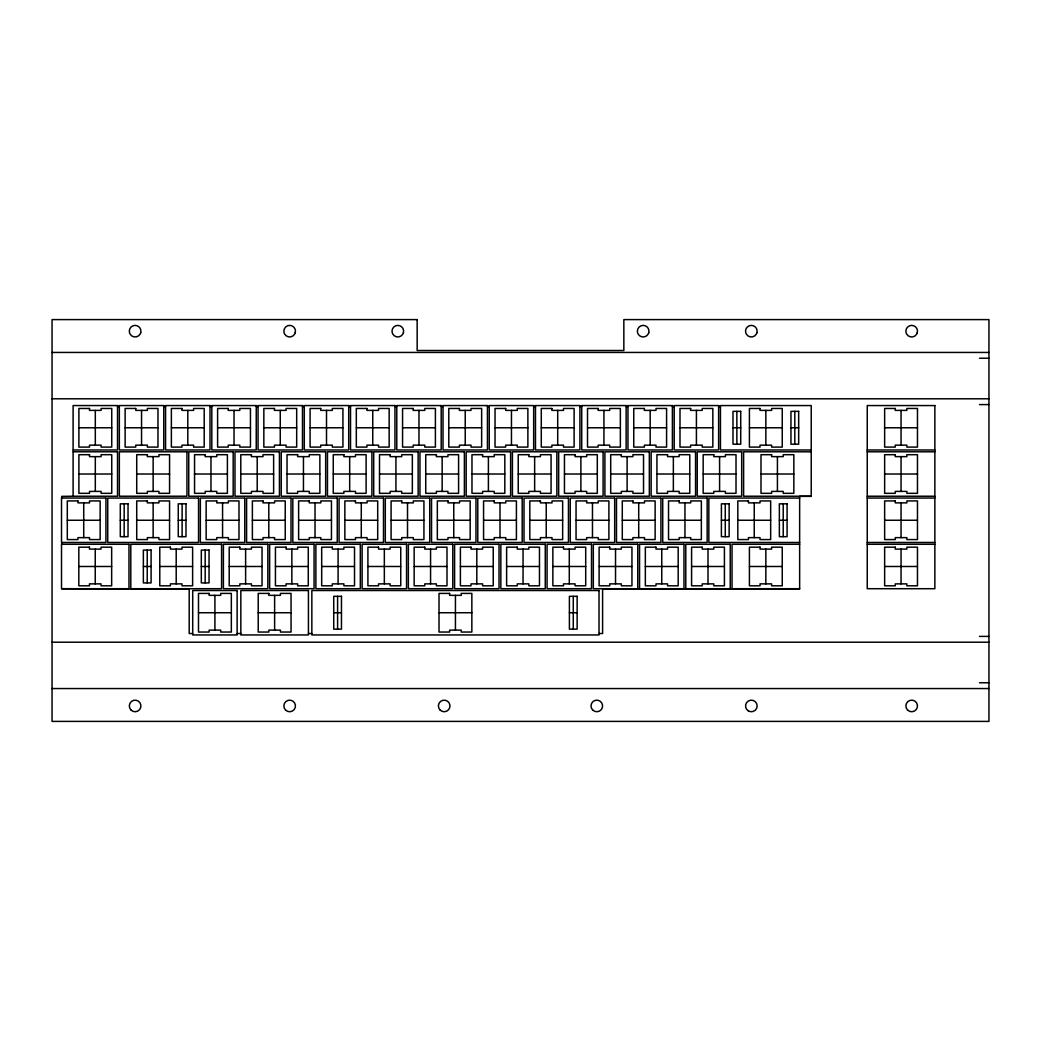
<?xml version="1.0" encoding="UTF-8"?>
<svg xmlns="http://www.w3.org/2000/svg" width="1041" height="1041" viewBox="0 0 1041 1041"><rect width="100%" height="100%" fill="white"/><g stroke="black" fill="none" stroke-linecap="round" stroke-linejoin="round"><path stroke-width="1.5" d="M52.05 352.444L988.95 352.444M979.49 358.234L988.95 358.234M52.05 398.794L988.95 398.794M979.49 404.598L988.95 404.598M117.529 406.524L119.338 406.524M163.762 406.524L165.571 406.524M210.009 406.524L211.817 406.524M256.242 406.524L258.051 406.524M302.489 406.524L304.284 406.524M348.722 406.524L350.531 406.524M394.955 406.524L396.764 406.524M441.202 406.524L443.011 406.524M487.435 406.524L489.244 406.524M533.669 406.524L535.477 406.524M579.915 406.524L581.724 406.524M626.148 406.524L627.957 406.524M672.395 406.524L674.204 406.524M718.628 406.524L720.437 406.524M78.895 427.773L111.738 427.773M125.128 427.773L157.972 427.773M171.375 427.773L204.205 427.773M217.608 427.773L250.452 427.773M263.841 427.773L296.685 427.773M310.088 427.773L342.931 427.773M356.321 427.773L389.165 427.773M402.568 427.773L435.398 427.773M448.801 427.773L481.645 427.773M495.035 427.773L527.878 427.773M541.281 427.773L574.111 427.773M587.514 427.773L620.358 427.773M633.761 427.773L666.591 427.773M679.994 427.773L712.838 427.773M732.994 427.773L740.724 427.773M749.416 427.773L782.246 427.773M790.952 427.773L798.668 427.773M884.642 427.773L917.472 427.773M811.225 449.985L720.437 449.985L720.437 405.561L811.225 405.561L811.225 496.362L799.644 496.362L799.644 589.089L602.596 589.089L602.596 633.527L599.017 633.527M867.244 449.985L934.857 449.985M811.225 451.794L743.612 451.794L743.612 496.232L811.225 496.232M867.244 451.794L934.857 451.794M78.895 474.019L111.738 474.019M136.722 474.019L169.566 474.019M194.55 474.019L227.393 474.019M240.796 474.019L273.627 474.019M287.03 474.019L319.873 474.019M333.263 474.019L366.107 474.019M379.51 474.019L412.34 474.019M425.743 474.019L458.587 474.019M471.976 474.019L504.82 474.019M518.223 474.019L551.066 474.019M564.456 474.019L597.3 474.019M610.703 474.019L643.533 474.019M656.936 474.019L689.78 474.019M703.169 474.019L736.013 474.019M760.997 474.019L793.841 474.019M884.642 474.019L917.472 474.019M867.244 496.232L934.857 496.232M799.644 498.04L708.843 498.04L708.843 542.465L799.644 542.465M867.244 498.04L934.857 498.04M67.301 520.253L100.144 520.253M120.301 520.253L128.03 520.253M136.722 520.253L169.566 520.253M178.258 520.253L185.988 520.253M206.144 520.253L238.988 520.253M252.377 520.253L285.221 520.253M298.624 520.253L331.454 520.253M344.857 520.253L377.701 520.253M391.091 520.253L423.934 520.253M437.337 520.253L470.168 520.253M483.571 520.253L516.414 520.253M529.817 520.253L562.647 520.253M576.05 520.253L608.894 520.253M622.284 520.253L655.127 520.253M668.53 520.253L701.361 520.253M721.4 520.253L729.129 520.253M737.822 520.253L770.665 520.253M779.358 520.253L787.087 520.253M884.642 520.253L917.472 520.253M867.244 542.465L934.857 542.465M799.644 544.274L732.031 544.274L732.031 588.712L799.644 588.712M867.244 544.274L934.857 544.274M78.817 566.486L111.66 566.486M143.359 566.486L151.088 566.486M159.78 566.486L192.624 566.486M201.316 566.486L209.046 566.486M229.202 566.486L262.046 566.486M275.436 566.486L308.279 566.486M321.682 566.486L354.513 566.486M367.915 566.486L400.759 566.486M414.149 566.486L446.992 566.486M460.395 566.486L493.226 566.486M506.629 566.486L539.472 566.486M552.862 566.486L585.706 566.486M599.109 566.486L631.952 566.486M645.342 566.486L678.185 566.486M691.588 566.486L724.419 566.486M749.416 566.486L782.246 566.486M884.642 566.486L917.472 566.486M198.493 612.733L231.336 612.733M258.22 612.733L291.051 612.733M333.732 612.733L341.461 612.733M439.016 612.733L471.846 612.733M569.401 612.733L577.13 612.733M192.702 633.527L189.202 633.527L189.202 589.089L61.705 588.712M237.127 633.527L240.835 633.527M308.435 633.527L311.845 633.527M979.49 636.402L988.95 636.402M52.05 642.206L988.95 642.206M979.49 682.766L988.95 682.766M52.05 688.556L988.95 688.556M901.051 410.388L901.051 445.158M901.051 456.635L901.051 491.404M901.051 502.868L901.051 537.637M901.051 549.101L901.051 583.871M794.803 411.351L794.803 444.195M783.222 503.831L783.222 536.675M777.419 456.635L777.419 491.404M765.838 410.388L765.838 445.158M765.838 549.101L765.838 583.871M754.244 502.868L754.244 537.637M736.859 411.351L736.859 444.195M725.265 503.831L725.265 536.675M719.591 456.635L719.591 491.404M708.01 549.101L708.01 583.871M696.416 410.388L696.416 445.158M684.952 502.868L684.952 537.637M673.358 456.635L673.358 491.404M661.764 549.101L661.764 583.871M650.17 410.388L650.17 445.158M638.706 502.868L638.706 537.637M627.111 456.635L627.111 491.404M615.53 549.101L615.53 583.871M603.936 410.388L603.936 445.158M592.472 502.868L592.472 537.637M580.878 456.635L580.878 491.404M573.266 596.311L573.266 629.154M569.284 549.101L569.284 583.871M557.703 410.388L557.703 445.158M546.226 502.868L546.226 537.637M534.645 456.635L534.645 491.404M523.05 549.101L523.05 583.871M511.456 410.388L511.456 445.158M499.992 502.868L499.992 537.637M488.398 456.635L488.398 491.404M476.817 549.101L476.817 583.871M465.223 410.388L465.223 445.158M455.438 595.348L455.438 630.117M453.759 502.868L453.759 537.637M442.165 456.635L442.165 491.404M430.571 549.101L430.571 583.871M418.976 410.388L418.976 445.158M407.512 502.868L407.512 537.637M395.931 456.635L395.931 491.404M384.337 549.101L384.337 583.871M372.743 410.388L372.743 445.158M361.279 502.868L361.279 537.637M349.685 456.635L349.685 491.404M338.091 549.101L338.091 583.871M337.596 596.311L337.596 629.154M326.51 410.388L326.51 445.158M315.033 502.868L315.033 537.637M303.452 456.635L303.452 491.404M291.857 549.101L291.857 583.871M280.263 410.388L280.263 445.158M274.629 595.348L274.629 630.117M268.799 502.868L268.799 537.637M257.205 456.635L257.205 491.404M245.624 549.101L245.624 583.871M234.03 410.388L234.03 445.158M222.566 502.868L222.566 537.637M214.914 595.348L214.914 630.117M210.972 456.635L210.972 491.404M205.181 550.077L205.181 582.908M187.796 410.388L187.796 445.158M182.123 503.831L182.123 536.675M176.202 549.101L176.202 583.871M153.144 456.622L153.144 491.404M153.144 502.868L153.144 537.637M147.223 550.077L147.223 582.908M141.55 410.388L141.55 445.158M124.165 503.831L124.165 536.675M95.317 410.388L95.317 445.158M95.317 456.635L95.317 491.404M95.238 549.101L95.238 583.871M83.722 502.868L83.722 537.637M73.299 449.985L73.299 451.794M73.299 496.232L61.705 496.362L61.705 498.04M61.705 542.465L61.705 544.274M140.717 332.691L140.132 334.083A5.791 5.791 0 0 1 130.099 334.083L129.513 332.691A5.791 5.791 0 0 1 135.122 325.391A5.791 5.791 0 0 1 140.717 332.691M295.254 332.691L294.668 334.083A5.791 5.791 0 0 1 284.635 334.083L284.063 332.691A5.791 5.791 0 0 1 289.658 325.391A5.791 5.791 0 0 1 295.254 332.691M403.427 332.691L402.854 334.083A5.791 5.791 0 0 1 392.821 334.083L392.236 332.691A5.791 5.791 0 0 1 397.831 325.391A5.791 5.791 0 0 1 403.427 332.691M648.764 332.691L648.179 334.083A5.791 5.791 0 0 1 638.146 334.083L637.573 332.691A5.791 5.791 0 0 1 643.169 325.391A5.791 5.791 0 0 1 648.764 332.691M756.937 332.691L756.365 334.083A5.791 5.791 0 0 1 746.332 334.083L745.746 332.691A5.791 5.791 0 0 1 751.342 325.391A5.791 5.791 0 0 1 756.937 332.691M917.277 332.691L916.705 334.083A5.791 5.791 0 0 1 906.659 334.083L906.086 332.691A5.791 5.791 0 0 1 911.682 325.391A5.791 5.791 0 0 1 917.277 332.691M417.155 319.6L52.05 319.6L52.05 721.4L988.95 721.4L988.95 319.6L623.845 319.6L623.845 350.505L417.155 350.505L417.155 319.6M117.529 405.561L73.104 405.561L73.104 449.985L117.529 449.985L117.529 405.561M163.762 405.561L119.338 405.561L119.338 449.985L163.762 449.985L163.762 405.561M210.009 405.561L165.571 405.561L165.571 449.985L210.009 449.985L210.009 405.561M256.242 405.561L211.817 405.561L211.817 449.985L256.242 449.985L256.242 405.561M302.489 405.561L258.051 405.561L258.051 449.985L302.489 449.985L302.489 405.561M348.722 405.561L304.284 405.561L304.284 449.985L348.722 449.985L348.722 405.561M394.955 405.561L350.531 405.561L350.531 449.985L394.955 449.985L394.955 405.561M441.202 405.561L396.764 405.561L396.764 449.985L441.202 449.985L441.202 405.561M487.435 405.561L443.011 405.561L443.011 449.985L487.435 449.985L487.435 405.561M533.669 405.561L489.244 405.561L489.244 449.985L533.669 449.985L533.669 405.561M579.915 405.561L535.477 405.561L535.477 449.985L579.915 449.985L579.915 405.561M626.148 405.561L581.724 405.561L581.724 449.985L626.148 449.985L626.148 405.561M672.395 405.561L627.957 405.561L627.957 449.985L672.395 449.985L672.395 405.561M718.628 405.561L674.204 405.561L674.204 449.985L718.628 449.985L718.628 405.561M934.857 405.561L867.244 405.561L867.244 588.712L934.857 588.712L934.857 405.561M89.513 408.462L78.895 408.462L78.895 447.096L89.513 447.096L89.513 445.158L101.107 445.158L101.107 447.096L111.738 447.096L111.738 408.462L101.107 408.462L101.107 410.388L89.513 410.388L89.513 408.462M135.759 408.462L125.128 408.462L125.128 447.096L135.759 447.096L135.759 445.158L147.354 445.158L147.354 447.096L157.972 447.096L157.972 408.462L147.354 408.462L147.354 410.388L135.759 410.388L135.759 408.462M181.993 408.462L171.375 408.462L171.375 447.096L181.993 447.096L181.993 445.158L193.587 445.158L193.587 447.096L204.205 447.096L204.205 408.462L193.587 408.462L193.587 410.388L181.993 410.388L181.993 408.462M228.239 408.462L217.608 408.462L217.608 447.096L228.239 447.096L228.239 445.158L239.82 445.158L239.82 447.096L250.452 447.096L250.452 408.462L239.82 408.462L239.82 410.388L228.239 410.388L228.239 408.462M274.473 408.462L263.841 408.462L263.841 447.096L274.473 447.096L274.473 445.158L286.067 445.158L286.067 447.096L296.685 447.096L296.685 408.462L286.067 408.462L286.067 410.388L274.473 410.388L274.473 408.462M320.706 408.462L310.088 408.462L310.088 447.096L320.706 447.096L320.706 445.158L332.3 445.158L332.3 447.096L342.931 447.096L342.931 408.462L332.3 408.462L332.3 410.388L320.706 410.388L320.706 408.462M366.952 408.462L356.321 408.462L356.321 447.096L366.952 447.096L366.952 445.158L378.534 445.158L378.534 447.096L389.165 447.096L389.165 408.462L378.534 408.462L378.534 410.388L366.952 410.388L366.952 408.462M413.186 408.462L402.568 408.462L402.568 447.096L413.186 447.096L413.186 445.158L424.78 445.158L424.78 447.096L435.398 447.096L435.398 408.462L424.78 408.462L424.78 410.388L413.186 410.388L413.186 408.462M459.419 408.462L448.801 408.462L448.801 447.096L459.419 447.096L459.419 445.158L471.013 445.158L471.013 447.096L481.645 447.096L481.645 408.462L471.013 408.462L471.013 410.388L459.419 410.388L459.419 408.462M505.666 408.462L495.035 408.462L495.035 447.096L505.666 447.096L505.666 445.158L517.26 445.158L517.26 447.096L527.878 447.096L527.878 408.462L517.26 408.462L517.26 410.388L505.666 410.388L505.666 408.462M551.899 408.462L541.281 408.462L541.281 447.096L551.899 447.096L551.899 445.158L563.493 445.158L563.493 447.096L574.111 447.096L574.111 408.462L563.493 408.462L563.493 410.388L551.899 410.388L551.899 408.462M598.146 408.462L587.514 408.462L587.514 447.096L598.146 447.096L598.146 445.158L609.727 445.158L609.727 447.096L620.358 447.096L620.358 408.462L609.727 408.462L609.727 410.388L598.146 410.388L598.146 408.462M644.379 408.462L633.761 408.462L633.761 447.096L644.379 447.096L644.379 445.158L655.973 445.158L655.973 447.096L666.591 447.096L666.591 408.462L655.973 408.462L655.973 410.388L644.379 410.388L644.379 408.462M690.612 408.462L679.994 408.462L679.994 447.096L690.612 447.096L690.612 445.158L702.207 445.158L702.207 447.096L712.838 447.096L712.838 408.462L702.207 408.462L702.207 410.388L690.612 410.388L690.612 408.462M760.034 408.462L749.416 408.462L749.416 447.096L760.034 447.096L760.034 445.158L771.628 445.158L771.628 447.096L782.246 447.096L782.246 408.462L771.628 408.462L771.628 410.388L760.034 410.388L760.034 408.462M895.26 408.462L884.642 408.462L884.642 447.096L895.26 447.096L895.26 445.158L906.854 445.158L906.854 447.096L917.472 447.096L917.472 408.462L906.854 408.462L906.854 410.388L895.26 410.388L895.26 408.462M740.724 411.351L732.994 411.351L732.994 444.195L740.724 444.195L740.724 411.351M798.668 411.351L790.952 411.351L790.952 444.195L798.668 444.195L798.668 411.351M117.529 451.794L73.104 451.794L73.104 496.232L117.529 496.232L117.529 451.794M186.951 451.794L119.338 451.794L119.338 496.232L186.951 496.232L186.951 451.794M233.184 451.794L188.759 451.794L188.759 496.232L233.184 496.232L233.184 451.794M279.43 451.794L234.993 451.794L234.993 496.232L279.43 496.232L279.43 451.794M325.664 451.794L281.239 451.794L281.239 496.232L325.664 496.232L325.664 451.794M371.897 451.794L327.473 451.794L327.473 496.232L371.897 496.232L371.897 451.794M418.144 451.794L373.706 451.794L373.706 496.232L418.144 496.232L418.144 451.794M464.377 451.794L419.952 451.794L419.952 496.232L464.377 496.232L464.377 451.794M510.624 451.794L466.186 451.794L466.186 496.232L510.624 496.232L510.624 451.794M556.857 451.794L512.419 451.794L512.419 496.232L556.857 496.232L556.857 451.794M603.09 451.794L558.666 451.794L558.666 496.232L603.09 496.232L603.09 451.794M649.337 451.794L604.899 451.794L604.899 496.232L649.337 496.232L649.337 451.794M695.57 451.794L651.145 451.794L651.145 496.232L695.57 496.232L695.57 451.794M741.686 451.794L697.262 451.794L697.262 496.232L741.686 496.232L741.686 451.794M89.513 454.696L78.895 454.696L78.895 493.33L89.513 493.33L89.513 491.404L101.107 491.404L101.107 493.33L111.738 493.33L111.738 454.696L101.107 454.696L101.107 456.635L89.513 456.635L89.513 454.696M147.354 454.696L136.722 454.696L136.722 493.33L147.354 493.33L147.354 491.404L158.935 491.404L158.935 493.33L169.566 493.33L169.566 454.696L158.935 454.696L158.935 456.622L147.354 456.622L147.354 454.696M205.181 454.696L194.55 454.696L194.55 493.33L205.181 493.33L205.181 491.404L216.762 491.404L216.762 493.33L227.393 493.33L227.393 454.696L216.762 454.696L216.762 456.635L205.181 456.635L205.181 454.696M251.415 454.696L240.796 454.696L240.796 493.33L251.415 493.33L251.415 491.404L263.009 491.404L263.009 493.33L273.627 493.33L273.627 454.696L263.009 454.696L263.009 456.635L251.415 456.635L251.415 454.696M297.648 454.696L287.03 454.696L287.03 493.33L297.648 493.33L297.648 491.404L309.242 491.404L309.242 493.33L319.873 493.33L319.873 454.696L309.242 454.696L309.242 456.635L297.648 456.635L297.648 454.696M343.894 454.696L333.263 454.696L333.263 493.33L343.894 493.33L343.894 491.404L355.475 491.404L355.475 493.33L366.107 493.33L366.107 454.696L355.475 454.696L355.475 456.635L343.894 456.635L343.894 454.696M390.128 454.696L379.51 454.696L379.51 493.33L390.128 493.33L390.128 491.404L401.722 491.404L401.722 493.33L412.34 493.33L412.34 454.696L401.722 454.696L401.722 456.635L390.128 456.635L390.128 454.696M436.374 454.696L425.743 454.696L425.743 493.33L436.374 493.33L436.374 491.404L447.955 491.404L447.955 493.33L458.587 493.33L458.587 454.696L447.955 454.696L447.955 456.635L436.374 456.635L436.374 454.696M482.608 454.696L471.976 454.696L471.976 493.33L482.608 493.33L482.608 491.404L494.202 491.404L494.202 493.33L504.82 493.33L504.82 454.696L494.202 454.696L494.202 456.635L482.608 456.635L482.608 454.696M528.841 454.696L518.223 454.696L518.223 493.33L528.841 493.33L528.841 491.404L540.435 491.404L540.435 493.33L551.066 493.33L551.066 454.696L540.435 454.696L540.435 456.635L528.841 456.635L528.841 454.696M575.087 454.696L564.456 454.696L564.456 493.33L575.087 493.33L575.087 491.404L586.669 491.404L586.669 493.33L597.3 493.33L597.3 454.696L586.669 454.696L586.669 456.635L575.087 456.635L575.087 454.696M621.321 454.696L610.703 454.696L610.703 493.33L621.321 493.33L621.321 491.404L632.915 491.404L632.915 493.33L643.533 493.33L643.533 454.696L632.915 454.696L632.915 456.635L621.321 456.635L621.321 454.696M667.554 454.696L656.936 454.696L656.936 493.33L667.554 493.33L667.554 491.404L679.148 491.404L679.148 493.33L689.78 493.33L689.78 454.696L679.148 454.696L679.148 456.635L667.554 456.635L667.554 454.696M713.801 454.696L703.169 454.696L703.169 493.33L713.801 493.33L713.801 491.404L725.395 491.404L725.395 493.33L736.013 493.33L736.013 454.696L725.395 454.696L725.395 456.635L713.801 456.635L713.801 454.696M771.628 454.696L760.997 454.696L760.997 493.33L771.628 493.33L771.628 491.404L783.222 491.404L783.222 493.33L793.841 493.33L793.841 454.696L783.222 454.696L783.222 456.635L771.628 456.635L771.628 454.696M895.26 454.696L884.642 454.696L884.642 493.33L895.26 493.33L895.26 491.404L906.854 491.404L906.854 493.33L917.472 493.33L917.472 454.696L906.854 454.696L906.854 456.635L895.26 456.635L895.26 454.696M105.935 498.04L61.51 498.04L61.51 542.465L105.935 542.465L105.935 498.04M198.545 498.04L107.743 498.04L107.743 542.465L198.545 542.465L198.545 498.04M244.778 498.04L200.34 498.04L200.34 542.465L244.778 542.465L244.778 498.04M291.012 498.04L246.587 498.04L246.587 542.465L291.012 542.465L291.012 498.04M337.258 498.04L292.82 498.04L292.82 542.465L337.258 542.465L337.258 498.04M383.491 498.04L339.067 498.04L339.067 542.465L383.491 542.465L383.491 498.04M429.725 498.04L385.3 498.04L385.3 542.465L429.725 542.465L429.725 498.04M475.971 498.04L431.534 498.04L431.534 542.465L475.971 542.465L475.971 498.04M522.205 498.04L477.78 498.04L477.78 542.465L522.205 542.465L522.205 498.04M568.451 498.04L524.013 498.04L524.013 542.465L568.451 542.465L568.451 498.04M614.684 498.04L570.26 498.04L570.26 542.465L614.684 542.465L614.684 498.04M660.918 498.04L616.493 498.04L616.493 542.465L660.918 542.465L660.918 498.04M707.164 498.04L662.727 498.04L662.727 542.465L707.164 542.465L707.164 498.04M77.932 500.929L67.301 500.929L67.301 539.576L77.932 539.576L77.932 537.637L89.513 537.637L89.513 539.576L100.144 539.576L100.144 500.929L89.513 500.929L89.513 502.868L77.932 502.868L77.932 500.929M147.354 500.929L136.722 500.929L136.722 539.576L147.354 539.576L147.354 537.637L158.935 537.637L158.935 539.576L169.566 539.576L169.566 500.929L158.935 500.929L158.935 502.868L147.354 502.868L147.354 500.929M216.762 500.929L206.144 500.929L206.144 539.576L216.762 539.576L216.762 537.637L228.356 537.637L228.356 539.576L238.988 539.576L238.988 500.929L228.356 500.929L228.356 502.868L216.762 502.868L216.762 500.929M263.009 500.929L252.377 500.929L252.377 539.576L263.009 539.576L263.009 537.637L274.59 537.637L274.59 539.576L285.221 539.576L285.221 500.929L274.59 500.929L274.59 502.868L263.009 502.868L263.009 500.929M309.242 500.929L298.624 500.929L298.624 539.576L309.242 539.576L309.242 537.637L320.836 537.637L320.836 539.576L331.454 539.576L331.454 500.929L320.836 500.929L320.836 502.868L309.242 502.868L309.242 500.929M355.475 500.929L344.857 500.929L344.857 539.576L355.475 539.576L355.475 537.637L367.07 537.637L367.07 539.576L377.701 539.576L377.701 500.929L367.07 500.929L367.07 502.868L355.475 502.868L355.475 500.929M401.722 500.929L391.091 500.929L391.091 539.576L401.722 539.576L401.722 537.637L413.316 537.637L413.316 539.576L423.934 539.576L423.934 500.929L413.316 500.929L413.316 502.868L401.722 502.868L401.722 500.929M447.955 500.929L437.337 500.929L437.337 539.576L447.955 539.576L447.955 537.637L459.549 537.637L459.549 539.576L470.168 539.576L470.168 500.929L459.549 500.929L459.549 502.868L447.955 502.868L447.955 500.929M494.202 500.929L483.571 500.929L483.571 539.576L494.202 539.576L494.202 537.637L505.783 537.637L505.783 539.576L516.414 539.576L516.414 500.929L505.783 500.929L505.783 502.868L494.202 502.868L494.202 500.929M540.435 500.929L529.817 500.929L529.817 539.576L540.435 539.576L540.435 537.637L552.029 537.637L552.029 539.576L562.647 539.576L562.647 500.929L552.029 500.929L552.029 502.868L540.435 502.868L540.435 500.929M586.669 500.929L576.05 500.929L576.05 539.576L586.669 539.576L586.669 537.637L598.263 537.637L598.263 539.576L608.894 539.576L608.894 500.929L598.263 500.929L598.263 502.868L586.669 502.868L586.669 500.929M632.915 500.929L622.284 500.929L622.284 539.576L632.915 539.576L632.915 537.637L644.509 537.637L644.509 539.576L655.127 539.576L655.127 500.929L644.509 500.929L644.509 502.868L632.915 502.868L632.915 500.929M679.148 500.929L668.53 500.929L668.53 539.576L679.148 539.576L679.148 537.637L690.743 537.637L690.743 539.576L701.361 539.576L701.361 500.929L690.743 500.929L690.743 502.868L679.148 502.868L679.148 500.929M748.453 500.929L737.822 500.929L737.822 539.576L748.453 539.576L748.453 537.637L760.034 537.637L760.034 539.576L770.665 539.576L770.665 500.929L760.034 500.929L760.034 502.868L748.453 502.868L748.453 500.929M895.26 500.929L884.642 500.929L884.642 539.576L895.26 539.576L895.26 537.637L906.854 537.637L906.854 539.576L917.472 539.576L917.472 500.929L906.854 500.929L906.854 502.868L895.26 502.868L895.26 500.929M128.03 503.831L120.301 503.831L120.301 536.675L128.03 536.675L128.03 503.831M185.988 503.831L178.258 503.831L178.258 536.675L185.988 536.675L185.988 503.831M729.129 503.831L721.4 503.831L721.4 536.675L729.129 536.675L729.129 503.831M787.087 503.831L779.358 503.831L779.358 536.675L787.087 536.675L787.087 503.831M128.98 544.274L61.51 544.274L61.51 588.712L128.98 588.712L128.98 544.274M221.59 544.274L130.802 544.274L130.802 588.712L221.59 588.712L221.59 544.274M267.836 544.274L223.399 544.274L223.399 588.712L267.836 588.712L267.836 544.274M314.07 544.274L269.645 544.274L269.645 588.712L314.07 588.712L314.07 544.274M360.316 544.274L315.878 544.274L315.878 588.712L360.316 588.712L360.316 544.274M406.55 544.274L362.125 544.274L362.125 588.712L406.55 588.712L406.55 544.274M452.783 544.274L408.358 544.274L408.358 588.712L452.783 588.712L452.783 544.274M499.029 544.274L454.592 544.274L454.592 588.712L499.029 588.712L499.029 544.274M545.263 544.274L500.838 544.274L500.838 588.712L545.263 588.712L545.263 544.274M591.509 544.274L547.072 544.274L547.072 588.712L591.509 588.712L591.509 544.274M637.743 544.274L593.318 544.274L593.318 588.712L637.743 588.712L637.743 544.274M683.976 544.274L639.551 544.274L639.551 588.712L683.976 588.712L683.976 544.274M730.222 544.274L685.785 544.274L685.785 588.712L730.222 588.712L730.222 544.274M89.448 547.176L78.817 547.176L78.817 585.81L89.448 585.81L89.448 583.871L101.042 583.871L101.042 585.81L111.66 585.81L111.66 547.176L101.042 547.176L101.042 549.101L89.448 549.101L89.448 547.176M170.399 547.176L159.78 547.176L159.78 585.81L170.399 585.81L170.399 583.871L181.993 583.871L181.993 585.81L192.624 585.81L192.624 547.176L181.993 547.176L181.993 549.101L170.399 549.101L170.399 547.176M239.82 547.176L229.202 547.176L229.202 585.81L239.82 585.81L239.82 583.871L251.415 583.871L251.415 585.81L262.046 585.81L262.046 547.176L251.415 547.176L251.415 549.101L239.82 549.101L239.82 547.176M286.067 547.176L275.436 547.176L275.436 585.81L286.067 585.81L286.067 583.871L297.648 583.871L297.648 585.81L308.279 585.81L308.279 547.176L297.648 547.176L297.648 549.101L286.067 549.101L286.067 547.176M332.3 547.176L321.682 547.176L321.682 585.81L332.3 585.81L332.3 583.871L343.894 583.871L343.894 585.81L354.513 585.81L354.513 547.176L343.894 547.176L343.894 549.101L332.3 549.101L332.3 547.176M378.534 547.176L367.915 547.176L367.915 585.81L378.534 585.81L378.534 583.871L390.128 583.871L390.128 585.81L400.759 585.81L400.759 547.176L390.128 547.176L390.128 549.101L378.534 549.101L378.534 547.176M424.78 547.176L414.149 547.176L414.149 585.81L424.78 585.81L424.78 583.871L436.374 583.871L436.374 585.81L446.992 585.81L446.992 547.176L436.374 547.176L436.374 549.101L424.78 549.101L424.78 547.176M471.013 547.176L460.395 547.176L460.395 585.81L471.013 585.81L471.013 583.871L482.608 583.871L482.608 585.81L493.226 585.81L493.226 547.176L482.608 547.176L482.608 549.101L471.013 549.101L471.013 547.176M517.26 547.176L506.629 547.176L506.629 585.81L517.26 585.81L517.26 583.871L528.841 583.871L528.841 585.81L539.472 585.81L539.472 547.176L528.841 547.176L528.841 549.101L517.26 549.101L517.26 547.176M563.493 547.176L552.862 547.176L552.862 585.81L563.493 585.81L563.493 583.871L575.087 583.871L575.087 585.81L585.706 585.81L585.706 547.176L575.087 547.176L575.087 549.101L563.493 549.101L563.493 547.176M609.727 547.176L599.109 547.176L599.109 585.81L609.727 585.81L609.727 583.871L621.321 583.871L621.321 585.81L631.952 585.81L631.952 547.176L621.321 547.176L621.321 549.101L609.727 549.101L609.727 547.176M655.973 547.176L645.342 547.176L645.342 585.81L655.973 585.81L655.973 583.871L667.554 583.871L667.554 585.81L678.185 585.81L678.185 547.176L667.554 547.176L667.554 549.101L655.973 549.101L655.973 547.176M702.207 547.176L691.588 547.176L691.588 585.81L702.207 585.81L702.207 583.871L713.801 583.871L713.801 585.81L724.419 585.81L724.419 547.176L713.801 547.176L713.801 549.101L702.207 549.101L702.207 547.176M760.034 547.176L749.416 547.176L749.416 585.81L760.034 585.81L760.034 583.871L771.628 583.871L771.628 585.81L782.246 585.81L782.246 547.176L771.628 547.176L771.628 549.101L760.034 549.101L760.034 547.176M895.26 547.176L884.642 547.176L884.642 585.81L895.26 585.81L895.26 583.871L906.854 583.871L906.854 585.81L917.472 585.81L917.472 547.176L906.854 547.176L906.854 549.101L895.26 549.101L895.26 547.176M151.088 550.077L143.359 550.077L143.359 582.908L151.088 582.908L151.088 550.077M209.046 550.077L201.316 550.077L201.316 582.908L209.046 582.908L209.046 550.077M237.127 590.52L192.702 590.52L192.702 634.945L237.127 634.945L237.127 590.52M308.435 590.52L240.835 590.52L240.835 634.945L308.435 634.945L308.435 590.52M599.017 590.52L311.845 590.52L311.845 634.945L599.017 634.945L599.017 590.52M209.124 593.409L198.493 593.409L198.493 632.043L209.124 632.043L209.124 630.117L220.718 630.117L220.718 632.043L231.336 632.043L231.336 593.409L220.718 593.409L220.718 595.348L209.124 595.348L209.124 593.409M268.838 593.409L258.22 593.409L258.22 632.043L268.838 632.043L268.838 630.117L280.432 630.117L280.432 632.043L291.051 632.043L291.051 593.409L280.432 593.409L280.432 595.348L268.838 595.348L268.838 593.409M449.634 593.409L439.016 593.409L439.016 632.043L449.634 632.043L449.634 630.117L461.228 630.117L461.228 632.043L471.846 632.043L471.846 593.409L461.228 593.409L461.228 595.348L449.634 595.348L449.634 593.409M341.461 596.311L333.732 596.311L333.732 629.154L341.461 629.154L341.461 596.311M577.13 596.311L569.401 596.311L569.401 629.154L577.13 629.154L577.13 596.311M907.583 710.04A5.791 5.791 0 0 0 917.277 707.451A5.791 5.791 0 0 0 910.185 700.346A5.791 5.791 0 0 0 907.583 710.04M748.453 710.964A5.791 5.791 0 0 0 757.145 705.954A5.791 5.791 0 0 0 748.453 700.931A5.791 5.791 0 0 0 748.453 710.964M131.023 710.04A5.791 5.791 0 0 0 140.717 707.451A5.791 5.791 0 0 0 133.612 700.346A5.791 5.791 0 0 0 131.023 710.04M285.559 710.04A5.791 5.791 0 0 0 295.254 707.451A5.791 5.791 0 0 0 288.162 700.346A5.791 5.791 0 0 0 285.559 710.04M440.096 710.04A5.791 5.791 0 0 0 449.79 707.451A5.791 5.791 0 0 0 442.698 700.346A5.791 5.791 0 0 0 440.096 710.04M592.706 710.04A5.791 5.791 0 0 0 602.401 707.451A5.791 5.791 0 0 0 595.309 700.346A5.791 5.791 0 0 0 592.706 710.04"/></g></svg>
